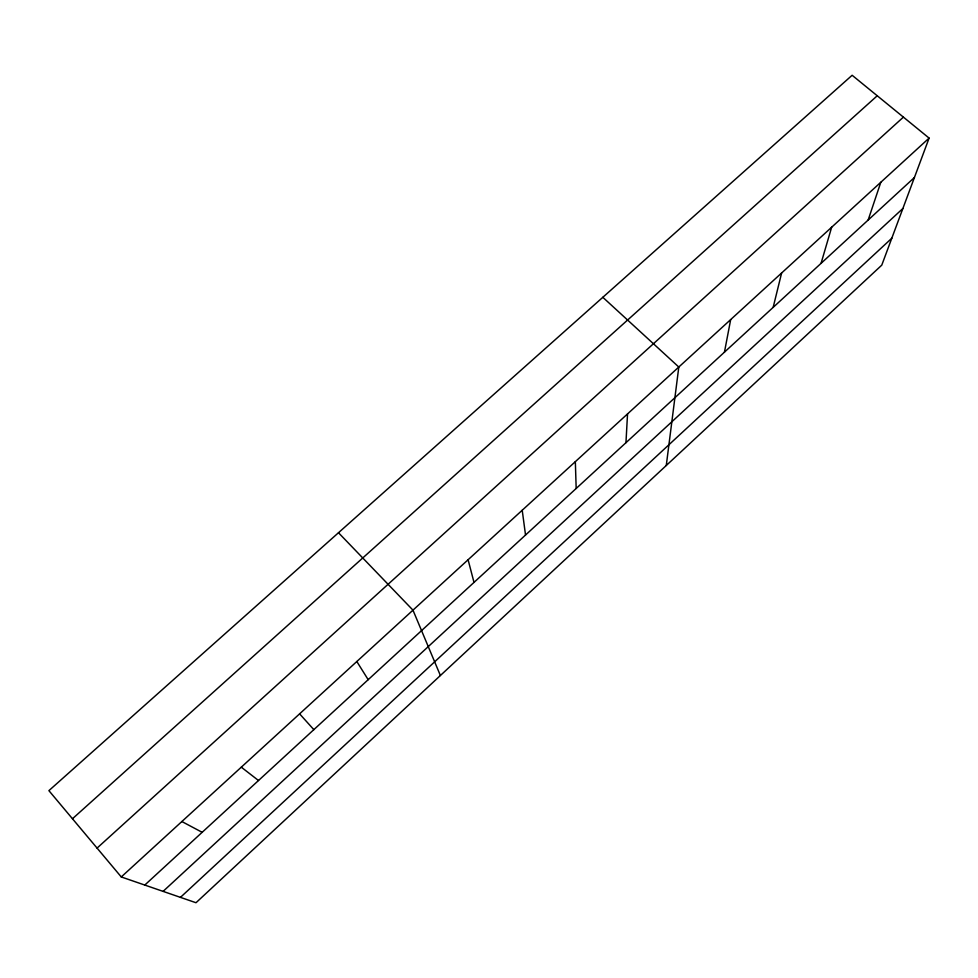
<?xml version="1.0" encoding="UTF-8"?>
<svg xmlns="http://www.w3.org/2000/svg" width="978" height="978" viewBox="0 0 978 978"><rect width="100%" height="100%" fill="white"/><g stroke="black" fill="none" stroke-linecap="round" stroke-linejoin="round"><path stroke-width="1.47" d="M625.957 442.704L627.534 413.914M666.275 465.504L678.805 367.031L602.827 297.3M724.453 352.153L730.676 319.586M773.17 307.373L781.618 272.996M821.055 263.351L831.655 227.226M868.134 220.074L880.811 182.275M929.1 138.106L881.777 265.136L196.003 902.731L121.272 876.948L48.9 790.64L852.131 75.269L929.1 138.106L121.272 876.948M180.453 897.364L891.789 238.253M163.094 891.374L902.853 208.534M144.781 885.066L914.418 177.519M97.067 848.097L903.403 117.128M72.47 818.745L877.242 95.771M181.859 821.532L202.165 832.315M241.297 767.18L258.51 780.517M338.486 532.741L412.973 610.162L440.393 675.517M299.598 713.842L313.84 729.649M356.823 661.519L368.18 679.686M468.095 559.746L474 582.399M522.215 510.247L525.528 535.027M575.345 461.64L576.176 488.474"/></g></svg>
